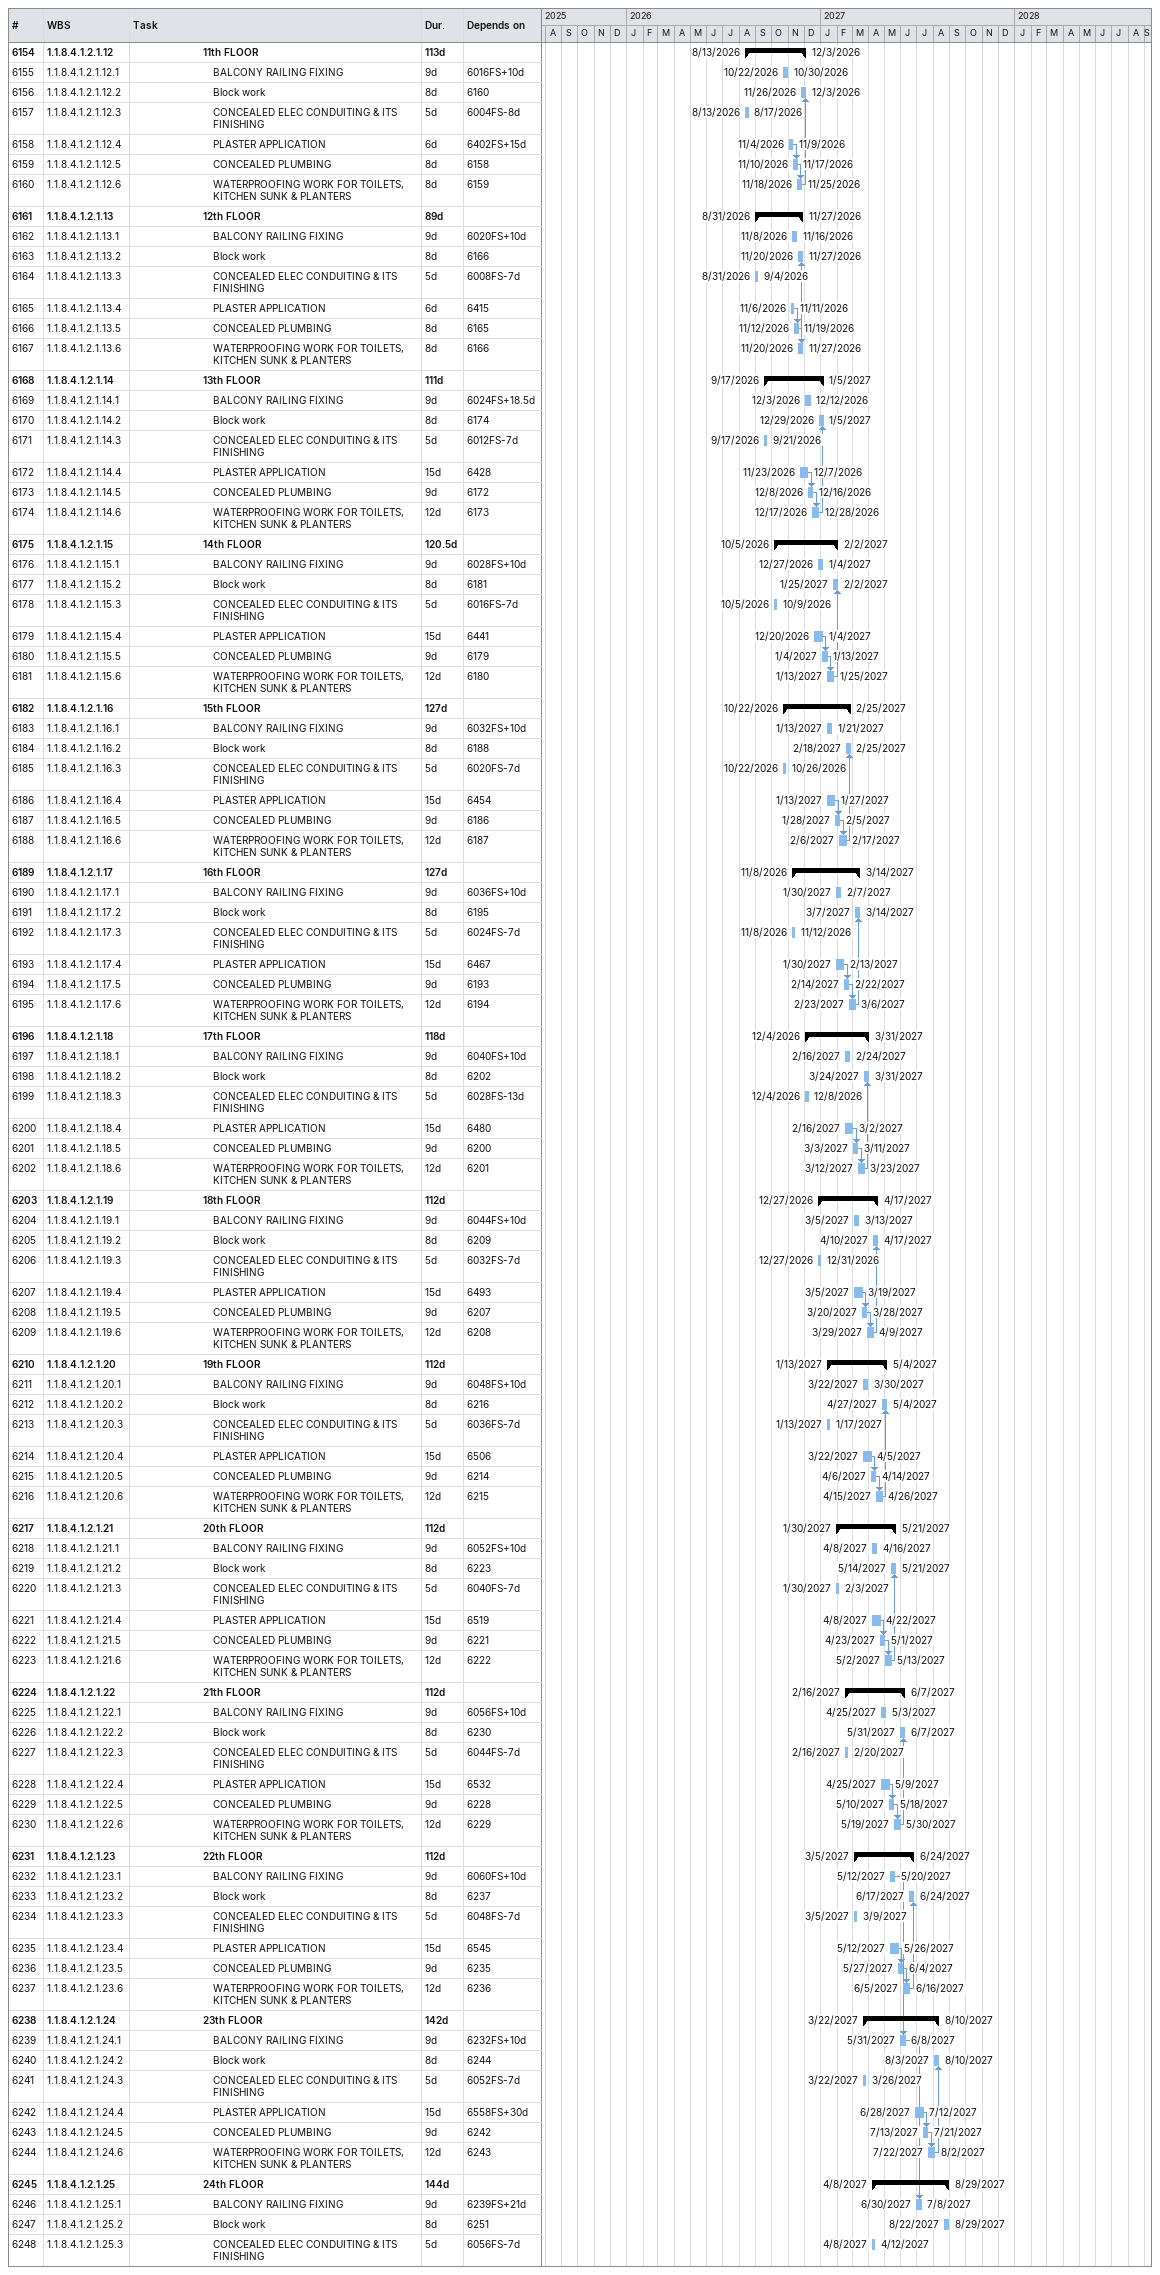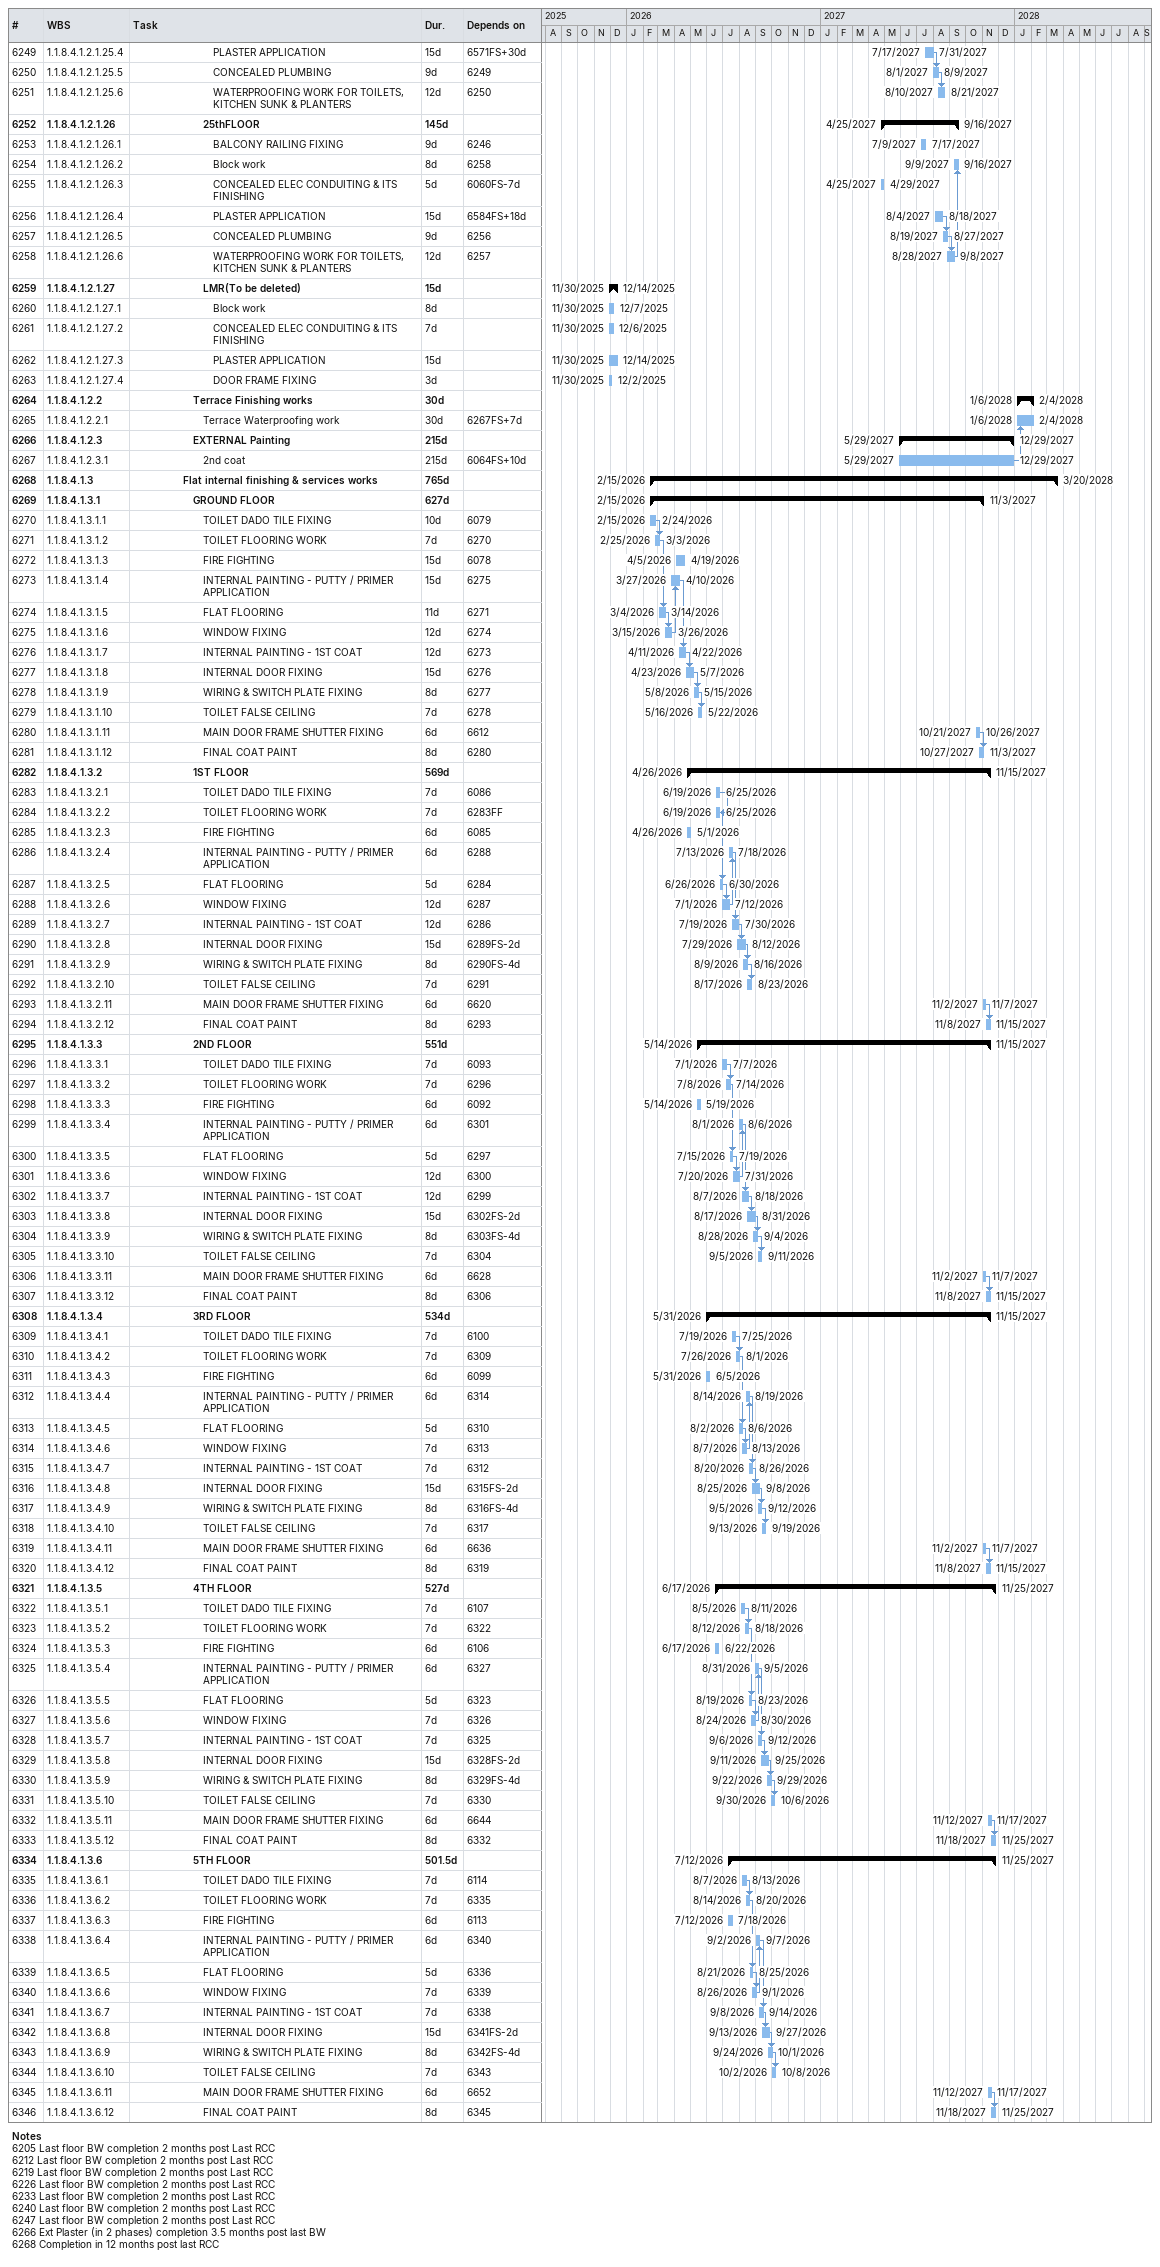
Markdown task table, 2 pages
| ID | WBS | Task | Duration | Start | Finish | Predecessors |
|---|---|---|---|---|---|---|
| 6154 | 1.1.8.4.1.2.1.12 | **11th FLOOR** | 113d | 2026-08-13 | 2026-12-03 |  |
| 6155 | 1.1.8.4.1.2.1.12.1 | BALCONY RAILING FIXING | 9d | 2026-10-22 | 2026-10-30 | 6016FS+10d |
| 6156 | 1.1.8.4.1.2.1.12.2 | Block work | 8d | 2026-11-26 | 2026-12-03 | 6160 |
| 6157 | 1.1.8.4.1.2.1.12.3 | CONCEALED ELEC CONDUITING & ITS FINISHING | 5d | 2026-08-13 | 2026-08-17 | 6004FS-8d |
| 6158 | 1.1.8.4.1.2.1.12.4 | PLASTER APPLICATION | 6d | 2026-11-04 | 2026-11-09 | 6402FS+15d |
| 6159 | 1.1.8.4.1.2.1.12.5 | CONCEALED PLUMBING | 8d | 2026-11-10 | 2026-11-17 | 6158 |
| 6160 | 1.1.8.4.1.2.1.12.6 | WATERPROOFING WORK FOR TOILETS, KITCHEN SUNK & PLANTERS | 8d | 2026-11-18 | 2026-11-25 | 6159 |
| 6161 | 1.1.8.4.1.2.1.13 | **12th FLOOR** | 89d | 2026-08-31 | 2026-11-27 |  |
| 6162 | 1.1.8.4.1.2.1.13.1 | BALCONY RAILING FIXING | 9d | 2026-11-08 | 2026-11-16 | 6020FS+10d |
| 6163 | 1.1.8.4.1.2.1.13.2 | Block work | 8d | 2026-11-20 | 2026-11-27 | 6166 |
| 6164 | 1.1.8.4.1.2.1.13.3 | CONCEALED ELEC CONDUITING & ITS FINISHING | 5d | 2026-08-31 | 2026-09-04 | 6008FS-7d |
| 6165 | 1.1.8.4.1.2.1.13.4 | PLASTER APPLICATION | 6d | 2026-11-06 | 2026-11-11 | 6415 |
| 6166 | 1.1.8.4.1.2.1.13.5 | CONCEALED PLUMBING | 8d | 2026-11-12 | 2026-11-19 | 6165 |
| 6167 | 1.1.8.4.1.2.1.13.6 | WATERPROOFING WORK FOR TOILETS, KITCHEN SUNK & PLANTERS | 8d | 2026-11-20 | 2026-11-27 | 6166 |
| 6168 | 1.1.8.4.1.2.1.14 | **13th FLOOR** | 111d | 2026-09-17 | 2027-01-05 |  |
| 6169 | 1.1.8.4.1.2.1.14.1 | BALCONY RAILING FIXING | 9d | 2026-12-03 | 2026-12-12 | 6024FS+18.5d |
| 6170 | 1.1.8.4.1.2.1.14.2 | Block work | 8d | 2026-12-29 | 2027-01-05 | 6174 |
| 6171 | 1.1.8.4.1.2.1.14.3 | CONCEALED ELEC CONDUITING & ITS FINISHING | 5d | 2026-09-17 | 2026-09-21 | 6012FS-7d |
| 6172 | 1.1.8.4.1.2.1.14.4 | PLASTER APPLICATION | 15d | 2026-11-23 | 2026-12-07 | 6428 |
| 6173 | 1.1.8.4.1.2.1.14.5 | CONCEALED PLUMBING | 9d | 2026-12-08 | 2026-12-16 | 6172 |
| 6174 | 1.1.8.4.1.2.1.14.6 | WATERPROOFING WORK FOR TOILETS, KITCHEN SUNK & PLANTERS | 12d | 2026-12-17 | 2026-12-28 | 6173 |
| 6175 | 1.1.8.4.1.2.1.15 | **14th FLOOR** | 120.5d | 2026-10-05 | 2027-02-02 |  |
| 6176 | 1.1.8.4.1.2.1.15.1 | BALCONY RAILING FIXING | 9d | 2026-12-27 | 2027-01-04 | 6028FS+10d |
| 6177 | 1.1.8.4.1.2.1.15.2 | Block work | 8d | 2027-01-25 | 2027-02-02 | 6181 |
| 6178 | 1.1.8.4.1.2.1.15.3 | CONCEALED ELEC CONDUITING & ITS FINISHING | 5d | 2026-10-05 | 2026-10-09 | 6016FS-7d |
| 6179 | 1.1.8.4.1.2.1.15.4 | PLASTER APPLICATION | 15d | 2026-12-20 | 2027-01-04 | 6441 |
| 6180 | 1.1.8.4.1.2.1.15.5 | CONCEALED PLUMBING | 9d | 2027-01-04 | 2027-01-13 | 6179 |
| 6181 | 1.1.8.4.1.2.1.15.6 | WATERPROOFING WORK FOR TOILETS, KITCHEN SUNK & PLANTERS | 12d | 2027-01-13 | 2027-01-25 | 6180 |
| 6182 | 1.1.8.4.1.2.1.16 | **15th FLOOR** | 127d | 2026-10-22 | 2027-02-25 |  |
| 6183 | 1.1.8.4.1.2.1.16.1 | BALCONY RAILING FIXING | 9d | 2027-01-13 | 2027-01-21 | 6032FS+10d |
| 6184 | 1.1.8.4.1.2.1.16.2 | Block work | 8d | 2027-02-18 | 2027-02-25 | 6188 |
| 6185 | 1.1.8.4.1.2.1.16.3 | CONCEALED ELEC CONDUITING & ITS FINISHING | 5d | 2026-10-22 | 2026-10-26 | 6020FS-7d |
| 6186 | 1.1.8.4.1.2.1.16.4 | PLASTER APPLICATION | 15d | 2027-01-13 | 2027-01-27 | 6454 |
| 6187 | 1.1.8.4.1.2.1.16.5 | CONCEALED PLUMBING | 9d | 2027-01-28 | 2027-02-05 | 6186 |
| 6188 | 1.1.8.4.1.2.1.16.6 | WATERPROOFING WORK FOR TOILETS, KITCHEN SUNK & PLANTERS | 12d | 2027-02-06 | 2027-02-17 | 6187 |
| 6189 | 1.1.8.4.1.2.1.17 | **16th FLOOR** | 127d | 2026-11-08 | 2027-03-14 |  |
| 6190 | 1.1.8.4.1.2.1.17.1 | BALCONY RAILING FIXING | 9d | 2027-01-30 | 2027-02-07 | 6036FS+10d |
| 6191 | 1.1.8.4.1.2.1.17.2 | Block work | 8d | 2027-03-07 | 2027-03-14 | 6195 |
| 6192 | 1.1.8.4.1.2.1.17.3 | CONCEALED ELEC CONDUITING & ITS FINISHING | 5d | 2026-11-08 | 2026-11-12 | 6024FS-7d |
| 6193 | 1.1.8.4.1.2.1.17.4 | PLASTER APPLICATION | 15d | 2027-01-30 | 2027-02-13 | 6467 |
| 6194 | 1.1.8.4.1.2.1.17.5 | CONCEALED PLUMBING | 9d | 2027-02-14 | 2027-02-22 | 6193 |
| 6195 | 1.1.8.4.1.2.1.17.6 | WATERPROOFING WORK FOR TOILETS, KITCHEN SUNK & PLANTERS | 12d | 2027-02-23 | 2027-03-06 | 6194 |
| 6196 | 1.1.8.4.1.2.1.18 | **17th FLOOR** | 118d | 2026-12-04 | 2027-03-31 |  |
| 6197 | 1.1.8.4.1.2.1.18.1 | BALCONY RAILING FIXING | 9d | 2027-02-16 | 2027-02-24 | 6040FS+10d |
| 6198 | 1.1.8.4.1.2.1.18.2 | Block work | 8d | 2027-03-24 | 2027-03-31 | 6202 |
| 6199 | 1.1.8.4.1.2.1.18.3 | CONCEALED ELEC CONDUITING & ITS FINISHING | 5d | 2026-12-04 | 2026-12-08 | 6028FS-13d |
| 6200 | 1.1.8.4.1.2.1.18.4 | PLASTER APPLICATION | 15d | 2027-02-16 | 2027-03-02 | 6480 |
| 6201 | 1.1.8.4.1.2.1.18.5 | CONCEALED PLUMBING | 9d | 2027-03-03 | 2027-03-11 | 6200 |
| 6202 | 1.1.8.4.1.2.1.18.6 | WATERPROOFING WORK FOR TOILETS, KITCHEN SUNK & PLANTERS | 12d | 2027-03-12 | 2027-03-23 | 6201 |
| 6203 | 1.1.8.4.1.2.1.19 | **18th FLOOR** | 112d | 2026-12-27 | 2027-04-17 |  |
| 6204 | 1.1.8.4.1.2.1.19.1 | BALCONY RAILING FIXING | 9d | 2027-03-05 | 2027-03-13 | 6044FS+10d |
| 6205 | 1.1.8.4.1.2.1.19.2 | Block work | 8d | 2027-04-10 | 2027-04-17 | 6209 |
| 6206 | 1.1.8.4.1.2.1.19.3 | CONCEALED ELEC CONDUITING & ITS FINISHING | 5d | 2026-12-27 | 2026-12-31 | 6032FS-7d |
| 6207 | 1.1.8.4.1.2.1.19.4 | PLASTER APPLICATION | 15d | 2027-03-05 | 2027-03-19 | 6493 |
| 6208 | 1.1.8.4.1.2.1.19.5 | CONCEALED PLUMBING | 9d | 2027-03-20 | 2027-03-28 | 6207 |
| 6209 | 1.1.8.4.1.2.1.19.6 | WATERPROOFING WORK FOR TOILETS, KITCHEN SUNK & PLANTERS | 12d | 2027-03-29 | 2027-04-09 | 6208 |
| 6210 | 1.1.8.4.1.2.1.20 | **19th FLOOR** | 112d | 2027-01-13 | 2027-05-04 |  |
| 6211 | 1.1.8.4.1.2.1.20.1 | BALCONY RAILING FIXING | 9d | 2027-03-22 | 2027-03-30 | 6048FS+10d |
| 6212 | 1.1.8.4.1.2.1.20.2 | Block work | 8d | 2027-04-27 | 2027-05-04 | 6216 |
| 6213 | 1.1.8.4.1.2.1.20.3 | CONCEALED ELEC CONDUITING & ITS FINISHING | 5d | 2027-01-13 | 2027-01-17 | 6036FS-7d |
| 6214 | 1.1.8.4.1.2.1.20.4 | PLASTER APPLICATION | 15d | 2027-03-22 | 2027-04-05 | 6506 |
| 6215 | 1.1.8.4.1.2.1.20.5 | CONCEALED PLUMBING | 9d | 2027-04-06 | 2027-04-14 | 6214 |
| 6216 | 1.1.8.4.1.2.1.20.6 | WATERPROOFING WORK FOR TOILETS, KITCHEN SUNK & PLANTERS | 12d | 2027-04-15 | 2027-04-26 | 6215 |
| 6217 | 1.1.8.4.1.2.1.21 | **20th FLOOR** | 112d | 2027-01-30 | 2027-05-21 |  |
| 6218 | 1.1.8.4.1.2.1.21.1 | BALCONY RAILING FIXING | 9d | 2027-04-08 | 2027-04-16 | 6052FS+10d |
| 6219 | 1.1.8.4.1.2.1.21.2 | Block work | 8d | 2027-05-14 | 2027-05-21 | 6223 |
| 6220 | 1.1.8.4.1.2.1.21.3 | CONCEALED ELEC CONDUITING & ITS FINISHING | 5d | 2027-01-30 | 2027-02-03 | 6040FS-7d |
| 6221 | 1.1.8.4.1.2.1.21.4 | PLASTER APPLICATION | 15d | 2027-04-08 | 2027-04-22 | 6519 |
| 6222 | 1.1.8.4.1.2.1.21.5 | CONCEALED PLUMBING | 9d | 2027-04-23 | 2027-05-01 | 6221 |
| 6223 | 1.1.8.4.1.2.1.21.6 | WATERPROOFING WORK FOR TOILETS, KITCHEN SUNK & PLANTERS | 12d | 2027-05-02 | 2027-05-13 | 6222 |
| 6224 | 1.1.8.4.1.2.1.22 | **21th FLOOR** | 112d | 2027-02-16 | 2027-06-07 |  |
| 6225 | 1.1.8.4.1.2.1.22.1 | BALCONY RAILING FIXING | 9d | 2027-04-25 | 2027-05-03 | 6056FS+10d |
| 6226 | 1.1.8.4.1.2.1.22.2 | Block work | 8d | 2027-05-31 | 2027-06-07 | 6230 |
| 6227 | 1.1.8.4.1.2.1.22.3 | CONCEALED ELEC CONDUITING & ITS FINISHING | 5d | 2027-02-16 | 2027-02-20 | 6044FS-7d |
| 6228 | 1.1.8.4.1.2.1.22.4 | PLASTER APPLICATION | 15d | 2027-04-25 | 2027-05-09 | 6532 |
| 6229 | 1.1.8.4.1.2.1.22.5 | CONCEALED PLUMBING | 9d | 2027-05-10 | 2027-05-18 | 6228 |
| 6230 | 1.1.8.4.1.2.1.22.6 | WATERPROOFING WORK FOR TOILETS, KITCHEN SUNK & PLANTERS | 12d | 2027-05-19 | 2027-05-30 | 6229 |
| 6231 | 1.1.8.4.1.2.1.23 | **22th FLOOR** | 112d | 2027-03-05 | 2027-06-24 |  |
| 6232 | 1.1.8.4.1.2.1.23.1 | BALCONY RAILING FIXING | 9d | 2027-05-12 | 2027-05-20 | 6060FS+10d |
| 6233 | 1.1.8.4.1.2.1.23.2 | Block work | 8d | 2027-06-17 | 2027-06-24 | 6237 |
| 6234 | 1.1.8.4.1.2.1.23.3 | CONCEALED ELEC CONDUITING & ITS FINISHING | 5d | 2027-03-05 | 2027-03-09 | 6048FS-7d |
| 6235 | 1.1.8.4.1.2.1.23.4 | PLASTER APPLICATION | 15d | 2027-05-12 | 2027-05-26 | 6545 |
| 6236 | 1.1.8.4.1.2.1.23.5 | CONCEALED PLUMBING | 9d | 2027-05-27 | 2027-06-04 | 6235 |
| 6237 | 1.1.8.4.1.2.1.23.6 | WATERPROOFING WORK FOR TOILETS, KITCHEN SUNK & PLANTERS | 12d | 2027-06-05 | 2027-06-16 | 6236 |
| 6238 | 1.1.8.4.1.2.1.24 | **23th FLOOR** | 142d | 2027-03-22 | 2027-08-10 |  |
| 6239 | 1.1.8.4.1.2.1.24.1 | BALCONY RAILING FIXING | 9d | 2027-05-31 | 2027-06-08 | 6232FS+10d |
| 6240 | 1.1.8.4.1.2.1.24.2 | Block work | 8d | 2027-08-03 | 2027-08-10 | 6244 |
| 6241 | 1.1.8.4.1.2.1.24.3 | CONCEALED ELEC CONDUITING & ITS FINISHING | 5d | 2027-03-22 | 2027-03-26 | 6052FS-7d |
| 6242 | 1.1.8.4.1.2.1.24.4 | PLASTER APPLICATION | 15d | 2027-06-28 | 2027-07-12 | 6558FS+30d |
| 6243 | 1.1.8.4.1.2.1.24.5 | CONCEALED PLUMBING | 9d | 2027-07-13 | 2027-07-21 | 6242 |
| 6244 | 1.1.8.4.1.2.1.24.6 | WATERPROOFING WORK FOR TOILETS, KITCHEN SUNK & PLANTERS | 12d | 2027-07-22 | 2027-08-02 | 6243 |
| 6245 | 1.1.8.4.1.2.1.25 | **24th FLOOR** | 144d | 2027-04-08 | 2027-08-29 |  |
| 6246 | 1.1.8.4.1.2.1.25.1 | BALCONY RAILING FIXING | 9d | 2027-06-30 | 2027-07-08 | 6239FS+21d |
| 6247 | 1.1.8.4.1.2.1.25.2 | Block work | 8d | 2027-08-22 | 2027-08-29 | 6251 |
| 6248 | 1.1.8.4.1.2.1.25.3 | CONCEALED ELEC CONDUITING & ITS FINISHING | 5d | 2027-04-08 | 2027-04-12 | 6056FS-7d |
| 6249 | 1.1.8.4.1.2.1.25.4 | PLASTER APPLICATION | 15d | 2027-07-17 | 2027-07-31 | 6571FS+30d |
| 6250 | 1.1.8.4.1.2.1.25.5 | CONCEALED PLUMBING | 9d | 2027-08-01 | 2027-08-09 | 6249 |
| 6251 | 1.1.8.4.1.2.1.25.6 | WATERPROOFING WORK FOR TOILETS, KITCHEN SUNK & PLANTERS | 12d | 2027-08-10 | 2027-08-21 | 6250 |
| 6252 | 1.1.8.4.1.2.1.26 | **25thFLOOR** | 145d | 2027-04-25 | 2027-09-16 |  |
| 6253 | 1.1.8.4.1.2.1.26.1 | BALCONY RAILING FIXING | 9d | 2027-07-09 | 2027-07-17 | 6246 |
| 6254 | 1.1.8.4.1.2.1.26.2 | Block work | 8d | 2027-09-09 | 2027-09-16 | 6258 |
| 6255 | 1.1.8.4.1.2.1.26.3 | CONCEALED ELEC CONDUITING & ITS FINISHING | 5d | 2027-04-25 | 2027-04-29 | 6060FS-7d |
| 6256 | 1.1.8.4.1.2.1.26.4 | PLASTER APPLICATION | 15d | 2027-08-04 | 2027-08-18 | 6584FS+18d |
| 6257 | 1.1.8.4.1.2.1.26.5 | CONCEALED PLUMBING | 9d | 2027-08-19 | 2027-08-27 | 6256 |
| 6258 | 1.1.8.4.1.2.1.26.6 | WATERPROOFING WORK FOR TOILETS, KITCHEN SUNK & PLANTERS | 12d | 2027-08-28 | 2027-09-08 | 6257 |
| 6259 | 1.1.8.4.1.2.1.27 | **LMR(To be deleted)** | 15d | 2025-11-30 | 2025-12-14 |  |
| 6260 | 1.1.8.4.1.2.1.27.1 | Block work | 8d | 2025-11-30 | 2025-12-07 |  |
| 6261 | 1.1.8.4.1.2.1.27.2 | CONCEALED ELEC CONDUITING & ITS FINISHING | 7d | 2025-11-30 | 2025-12-06 |  |
| 6262 | 1.1.8.4.1.2.1.27.3 | PLASTER APPLICATION | 15d | 2025-11-30 | 2025-12-14 |  |
| 6263 | 1.1.8.4.1.2.1.27.4 | DOOR FRAME FIXING | 3d | 2025-11-30 | 2025-12-02 |  |
| 6264 | 1.1.8.4.1.2.2 | **Terrace Finishing works** | 30d | 2028-01-06 | 2028-02-04 |  |
| 6265 | 1.1.8.4.1.2.2.1 | Terrace Waterproofing work | 30d | 2028-01-06 | 2028-02-04 | 6267FS+7d |
| 6266 | 1.1.8.4.1.2.3 | **EXTERNAL Painting** | 215d | 2027-05-29 | 2027-12-29 |  |
| 6267 | 1.1.8.4.1.2.3.1 | 2nd coat | 215d | 2027-05-29 | 2027-12-29 | 6064FS+10d |
| 6268 | 1.1.8.4.1.3 | **Flat internal finishing & services works** | 765d | 2026-02-15 | 2028-03-20 |  |
| 6269 | 1.1.8.4.1.3.1 | **GROUND FLOOR** | 627d | 2026-02-15 | 2027-11-03 |  |
| 6270 | 1.1.8.4.1.3.1.1 | TOILET DADO TILE FIXING | 10d | 2026-02-15 | 2026-02-24 | 6079 |
| 6271 | 1.1.8.4.1.3.1.2 | TOILET FLOORING WORK | 7d | 2026-02-25 | 2026-03-03 | 6270 |
| 6272 | 1.1.8.4.1.3.1.3 | FIRE FIGHTING | 15d | 2026-04-05 | 2026-04-19 | 6078 |
| 6273 | 1.1.8.4.1.3.1.4 | INTERNAL PAINTING - PUTTY / PRIMER APPLICATION | 15d | 2026-03-27 | 2026-04-10 | 6275 |
| 6274 | 1.1.8.4.1.3.1.5 | FLAT FLOORING | 11d | 2026-03-04 | 2026-03-14 | 6271 |
| 6275 | 1.1.8.4.1.3.1.6 | WINDOW FIXING | 12d | 2026-03-15 | 2026-03-26 | 6274 |
| 6276 | 1.1.8.4.1.3.1.7 | INTERNAL PAINTING - 1ST COAT | 12d | 2026-04-11 | 2026-04-22 | 6273 |
| 6277 | 1.1.8.4.1.3.1.8 | INTERNAL DOOR FIXING | 15d | 2026-04-23 | 2026-05-07 | 6276 |
| 6278 | 1.1.8.4.1.3.1.9 | WIRING & SWITCH PLATE FIXING | 8d | 2026-05-08 | 2026-05-15 | 6277 |
| 6279 | 1.1.8.4.1.3.1.10 | TOILET FALSE CEILING | 7d | 2026-05-16 | 2026-05-22 | 6278 |
| 6280 | 1.1.8.4.1.3.1.11 | MAIN DOOR FRAME SHUTTER FIXING | 6d | 2027-10-21 | 2027-10-26 | 6612 |
| 6281 | 1.1.8.4.1.3.1.12 | FINAL COAT PAINT | 8d | 2027-10-27 | 2027-11-03 | 6280 |
| 6282 | 1.1.8.4.1.3.2 | **1ST FLOOR** | 569d | 2026-04-26 | 2027-11-15 |  |
| 6283 | 1.1.8.4.1.3.2.1 | TOILET DADO TILE FIXING | 7d | 2026-06-19 | 2026-06-25 | 6086 |
| 6284 | 1.1.8.4.1.3.2.2 | TOILET FLOORING WORK | 7d | 2026-06-19 | 2026-06-25 | 6283FF |
| 6285 | 1.1.8.4.1.3.2.3 | FIRE FIGHTING | 6d | 2026-04-26 | 2026-05-01 | 6085 |
| 6286 | 1.1.8.4.1.3.2.4 | INTERNAL PAINTING - PUTTY / PRIMER APPLICATION | 6d | 2026-07-13 | 2026-07-18 | 6288 |
| 6287 | 1.1.8.4.1.3.2.5 | FLAT FLOORING | 5d | 2026-06-26 | 2026-06-30 | 6284 |
| 6288 | 1.1.8.4.1.3.2.6 | WINDOW FIXING | 12d | 2026-07-01 | 2026-07-12 | 6287 |
| 6289 | 1.1.8.4.1.3.2.7 | INTERNAL PAINTING - 1ST COAT | 12d | 2026-07-19 | 2026-07-30 | 6286 |
| 6290 | 1.1.8.4.1.3.2.8 | INTERNAL DOOR FIXING | 15d | 2026-07-29 | 2026-08-12 | 6289FS-2d |
| 6291 | 1.1.8.4.1.3.2.9 | WIRING & SWITCH PLATE FIXING | 8d | 2026-08-09 | 2026-08-16 | 6290FS-4d |
| 6292 | 1.1.8.4.1.3.2.10 | TOILET FALSE CEILING | 7d | 2026-08-17 | 2026-08-23 | 6291 |
| 6293 | 1.1.8.4.1.3.2.11 | MAIN DOOR FRAME SHUTTER FIXING | 6d | 2027-11-02 | 2027-11-07 | 6620 |
| 6294 | 1.1.8.4.1.3.2.12 | FINAL COAT PAINT | 8d | 2027-11-08 | 2027-11-15 | 6293 |
| 6295 | 1.1.8.4.1.3.3 | **2ND FLOOR** | 551d | 2026-05-14 | 2027-11-15 |  |
| 6296 | 1.1.8.4.1.3.3.1 | TOILET DADO TILE FIXING | 7d | 2026-07-01 | 2026-07-07 | 6093 |
| 6297 | 1.1.8.4.1.3.3.2 | TOILET FLOORING WORK | 7d | 2026-07-08 | 2026-07-14 | 6296 |
| 6298 | 1.1.8.4.1.3.3.3 | FIRE FIGHTING | 6d | 2026-05-14 | 2026-05-19 | 6092 |
| 6299 | 1.1.8.4.1.3.3.4 | INTERNAL PAINTING - PUTTY / PRIMER APPLICATION | 6d | 2026-08-01 | 2026-08-06 | 6301 |
| 6300 | 1.1.8.4.1.3.3.5 | FLAT FLOORING | 5d | 2026-07-15 | 2026-07-19 | 6297 |
| 6301 | 1.1.8.4.1.3.3.6 | WINDOW FIXING | 12d | 2026-07-20 | 2026-07-31 | 6300 |
| 6302 | 1.1.8.4.1.3.3.7 | INTERNAL PAINTING - 1ST COAT | 12d | 2026-08-07 | 2026-08-18 | 6299 |
| 6303 | 1.1.8.4.1.3.3.8 | INTERNAL DOOR FIXING | 15d | 2026-08-17 | 2026-08-31 | 6302FS-2d |
| 6304 | 1.1.8.4.1.3.3.9 | WIRING & SWITCH PLATE FIXING | 8d | 2026-08-28 | 2026-09-04 | 6303FS-4d |
| 6305 | 1.1.8.4.1.3.3.10 | TOILET FALSE CEILING | 7d | 2026-09-05 | 2026-09-11 | 6304 |
| 6306 | 1.1.8.4.1.3.3.11 | MAIN DOOR FRAME SHUTTER FIXING | 6d | 2027-11-02 | 2027-11-07 | 6628 |
| 6307 | 1.1.8.4.1.3.3.12 | FINAL COAT PAINT | 8d | 2027-11-08 | 2027-11-15 | 6306 |
| 6308 | 1.1.8.4.1.3.4 | **3RD FLOOR** | 534d | 2026-05-31 | 2027-11-15 |  |
| 6309 | 1.1.8.4.1.3.4.1 | TOILET DADO TILE FIXING | 7d | 2026-07-19 | 2026-07-25 | 6100 |
| 6310 | 1.1.8.4.1.3.4.2 | TOILET FLOORING WORK | 7d | 2026-07-26 | 2026-08-01 | 6309 |
| 6311 | 1.1.8.4.1.3.4.3 | FIRE FIGHTING | 6d | 2026-05-31 | 2026-06-05 | 6099 |
| 6312 | 1.1.8.4.1.3.4.4 | INTERNAL PAINTING - PUTTY / PRIMER APPLICATION | 6d | 2026-08-14 | 2026-08-19 | 6314 |
| 6313 | 1.1.8.4.1.3.4.5 | FLAT FLOORING | 5d | 2026-08-02 | 2026-08-06 | 6310 |
| 6314 | 1.1.8.4.1.3.4.6 | WINDOW FIXING | 7d | 2026-08-07 | 2026-08-13 | 6313 |
| 6315 | 1.1.8.4.1.3.4.7 | INTERNAL PAINTING - 1ST COAT | 7d | 2026-08-20 | 2026-08-26 | 6312 |
| 6316 | 1.1.8.4.1.3.4.8 | INTERNAL DOOR FIXING | 15d | 2026-08-25 | 2026-09-08 | 6315FS-2d |
| 6317 | 1.1.8.4.1.3.4.9 | WIRING & SWITCH PLATE FIXING | 8d | 2026-09-05 | 2026-09-12 | 6316FS-4d |
| 6318 | 1.1.8.4.1.3.4.10 | TOILET FALSE CEILING | 7d | 2026-09-13 | 2026-09-19 | 6317 |
| 6319 | 1.1.8.4.1.3.4.11 | MAIN DOOR FRAME SHUTTER FIXING | 6d | 2027-11-02 | 2027-11-07 | 6636 |
| 6320 | 1.1.8.4.1.3.4.12 | FINAL COAT PAINT | 8d | 2027-11-08 | 2027-11-15 | 6319 |
| 6321 | 1.1.8.4.1.3.5 | **4TH FLOOR** | 527d | 2026-06-17 | 2027-11-25 |  |
| 6322 | 1.1.8.4.1.3.5.1 | TOILET DADO TILE FIXING | 7d | 2026-08-05 | 2026-08-11 | 6107 |
| 6323 | 1.1.8.4.1.3.5.2 | TOILET FLOORING WORK | 7d | 2026-08-12 | 2026-08-18 | 6322 |
| 6324 | 1.1.8.4.1.3.5.3 | FIRE FIGHTING | 6d | 2026-06-17 | 2026-06-22 | 6106 |
| 6325 | 1.1.8.4.1.3.5.4 | INTERNAL PAINTING - PUTTY / PRIMER APPLICATION | 6d | 2026-08-31 | 2026-09-05 | 6327 |
| 6326 | 1.1.8.4.1.3.5.5 | FLAT FLOORING | 5d | 2026-08-19 | 2026-08-23 | 6323 |
| 6327 | 1.1.8.4.1.3.5.6 | WINDOW FIXING | 7d | 2026-08-24 | 2026-08-30 | 6326 |
| 6328 | 1.1.8.4.1.3.5.7 | INTERNAL PAINTING - 1ST COAT | 7d | 2026-09-06 | 2026-09-12 | 6325 |
| 6329 | 1.1.8.4.1.3.5.8 | INTERNAL DOOR FIXING | 15d | 2026-09-11 | 2026-09-25 | 6328FS-2d |
| 6330 | 1.1.8.4.1.3.5.9 | WIRING & SWITCH PLATE FIXING | 8d | 2026-09-22 | 2026-09-29 | 6329FS-4d |
| 6331 | 1.1.8.4.1.3.5.10 | TOILET FALSE CEILING | 7d | 2026-09-30 | 2026-10-06 | 6330 |
| 6332 | 1.1.8.4.1.3.5.11 | MAIN DOOR FRAME SHUTTER FIXING | 6d | 2027-11-12 | 2027-11-17 | 6644 |
| 6333 | 1.1.8.4.1.3.5.12 | FINAL COAT PAINT | 8d | 2027-11-18 | 2027-11-25 | 6332 |
| 6334 | 1.1.8.4.1.3.6 | **5TH FLOOR** | 501.5d | 2026-07-12 | 2027-11-25 |  |
| 6335 | 1.1.8.4.1.3.6.1 | TOILET DADO TILE FIXING | 7d | 2026-08-07 | 2026-08-13 | 6114 |
| 6336 | 1.1.8.4.1.3.6.2 | TOILET FLOORING WORK | 7d | 2026-08-14 | 2026-08-20 | 6335 |
| 6337 | 1.1.8.4.1.3.6.3 | FIRE FIGHTING | 6d | 2026-07-12 | 2026-07-18 | 6113 |
| 6338 | 1.1.8.4.1.3.6.4 | INTERNAL PAINTING - PUTTY / PRIMER APPLICATION | 6d | 2026-09-02 | 2026-09-07 | 6340 |
| 6339 | 1.1.8.4.1.3.6.5 | FLAT FLOORING | 5d | 2026-08-21 | 2026-08-25 | 6336 |
| 6340 | 1.1.8.4.1.3.6.6 | WINDOW FIXING | 7d | 2026-08-26 | 2026-09-01 | 6339 |
| 6341 | 1.1.8.4.1.3.6.7 | INTERNAL PAINTING - 1ST COAT | 7d | 2026-09-08 | 2026-09-14 | 6338 |
| 6342 | 1.1.8.4.1.3.6.8 | INTERNAL DOOR FIXING | 15d | 2026-09-13 | 2026-09-27 | 6341FS-2d |
| 6343 | 1.1.8.4.1.3.6.9 | WIRING & SWITCH PLATE FIXING | 8d | 2026-09-24 | 2026-10-01 | 6342FS-4d |
| 6344 | 1.1.8.4.1.3.6.10 | TOILET FALSE CEILING | 7d | 2026-10-02 | 2026-10-08 | 6343 |
| 6345 | 1.1.8.4.1.3.6.11 | MAIN DOOR FRAME SHUTTER FIXING | 6d | 2027-11-12 | 2027-11-17 | 6652 |
| 6346 | 1.1.8.4.1.3.6.12 | FINAL COAT PAINT | 8d | 2027-11-18 | 2027-11-25 | 6345 |

Notes
- 6205: Last floor BW completion 2 months post Last RCC
- 6212: Last floor BW completion 2 months post Last RCC
- 6219: Last floor BW completion 2 months post Last RCC
- 6226: Last floor BW completion 2 months post Last RCC
- 6233: Last floor BW completion 2 months post Last RCC
- 6240: Last floor BW completion 2 months post Last RCC
- 6247: Last floor BW completion 2 months post Last RCC
- 6266: Ext Plaster (in 2 phases) completion 3.5 months post last BW
- 6268: Completion in 12 months post last RCC
